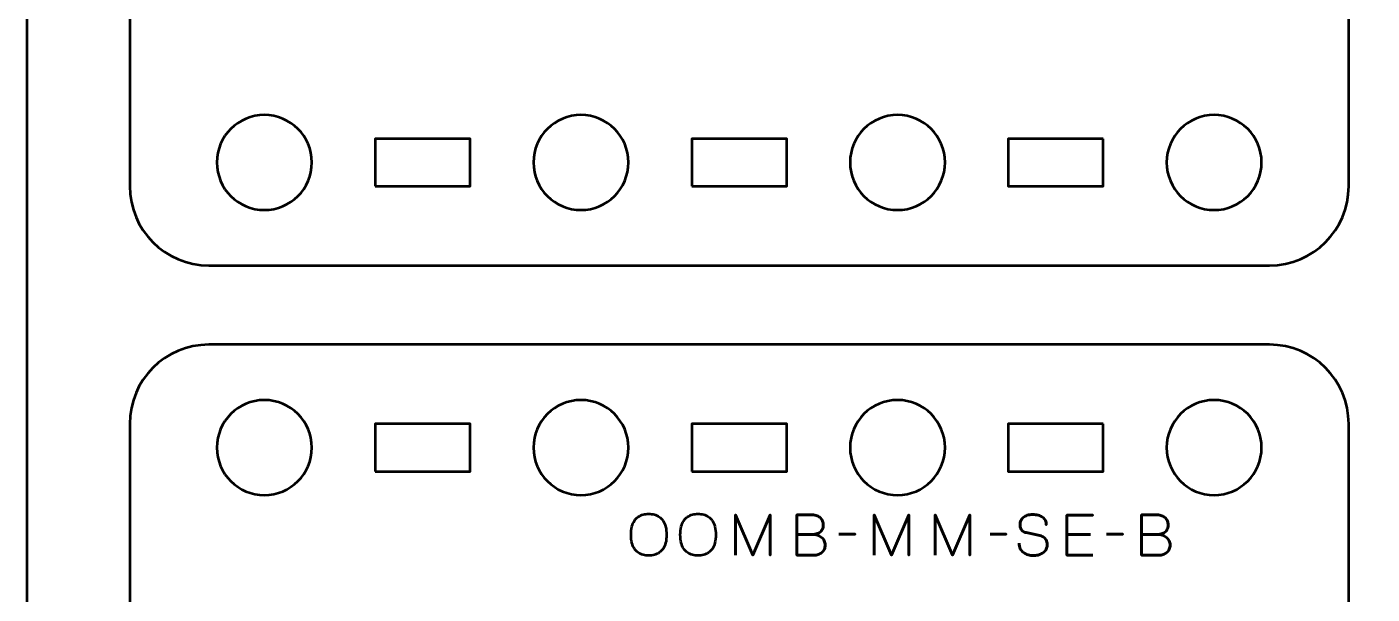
# Model space of a CAD drawing. Header units: centimetres. Extents: x -17.9 to -3.1, y -25.3 to -4.3.
# Drawn here: x -17.9 to -9.4, y -13.77 to -10.19 of the extents above; entities that cross this region are included whole.
import ezdxf

# ---------------------------------------------------------------- set-up
doc = ezdxf.new("R2010")
doc.units = ezdxf.units.CM
doc.header["$MEASUREMENT"] = 0
doc.layers.add('Layer 1', color=7, linetype='Continuous')

msp = doc.modelspace()

# ---------------------------------------------------------------- linework, layer by layer
at = {"layer": 'Layer 1', "color": 7, "lineweight": 53}
msp.add_open_spline([(-17.90003, -24.8499), (-17.90003, -24.8499), (-17.90003, -4.84994), (-17.90003, -4.84994), (-17.90003, -4.84994), (-17.90003, -4.57297), (-17.67694, -4.34998), (-17.39994, -4.34998), (-17.39994, -4.34998), (-17.39994, -4.34998), (-3.60007, -4.34998), (-3.60007, -4.34998), (-3.60007, -4.34998), (-3.32293, -4.34998), (-3.09997, -4.57297), (-3.09997, -4.84994), (-3.09997, -4.84994), (-3.09997, -4.84994), (-3.09997, -24.8499), (-3.09997, -24.8499), (-3.09997, -24.8499), (-3.09997, -25.1269), (-3.32293, -25.34999), (-3.60007, -25.34999), (-3.60007, -25.34999), (-3.60007, -25.34999), (-17.39994, -25.34999), (-17.39994, -25.34999), (-17.39994, -25.34999), (-17.67694, -25.34999), (-17.90003, -25.1269), (-17.90003, -24.8499)], degree=3, knots=[0, 0, 0, 0, 0.125, 0.125, 0.125, 0.125, 0.25, 0.25, 0.25, 0.25, 0.375, 0.375, 0.375, 0.375, 0.5, 0.5, 0.5, 0.5, 0.625, 0.625, 0.625, 0.625, 0.75, 0.75, 0.75, 0.75, 0.875, 0.875, 0.875, 0.875, 1, 1, 1, 1], dxfattribs=at)
at = {"layer": 'Layer 1', "color": 2, "lineweight": 53}
for points in [[(-10.05011, -6.39998), (-9.77311, -6.39998), (-9.55001, -6.62307), (-9.55001, -6.90007), (-9.55001, -6.90007), (-9.55001, -6.90007), (-9.55001, -11.19993), (-9.55001, -11.19993), (-9.55001, -11.19993), (-9.55001, -11.47706), (-9.77311, -11.70002), (-10.05011, -11.70002), (-10.05011, -11.70002), (-12.8167, -11.70002), (-13.98332, -11.70002), (-16.74991, -11.70002), (-16.74991, -11.70002), (-17.02691, -11.70002), (-17.25001, -11.47693), (-17.25001, -11.19993), (-17.25001, -11.19993), (-17.25001, -11.19993), (-17.25001, -6.90007), (-17.25001, -6.90007), (-17.25001, -6.90007), (-17.25001, -6.62294), (-17.02691, -6.39998), (-16.74991, -6.39998), (-16.74991, -6.39998), (-13.98332, -6.39998), (-12.8167, -6.39998), (-10.05011, -6.39998)], [(-10.05011, -12.19998), (-9.77311, -12.19998), (-9.55001, -12.42307), (-9.55001, -12.70007), (-9.55001, -12.70007), (-9.55001, -12.70007), (-9.55001, -16.99993), (-9.55001, -16.99993), (-9.55001, -16.99993), (-9.55001, -17.27706), (-9.77311, -17.50002), (-10.05011, -17.50002), (-10.05011, -17.50002), (-12.8167, -17.50002), (-13.98332, -17.50002), (-16.74991, -17.50002), (-16.74991, -17.50002), (-17.02691, -17.50002), (-17.25001, -17.27693), (-17.25001, -16.99993), (-17.25001, -16.99993), (-17.25001, -16.99993), (-17.25001, -12.70007), (-17.25001, -12.70007), (-17.25001, -12.70007), (-17.25001, -12.42294), (-17.02691, -12.19998), (-16.74991, -12.19998), (-16.74991, -12.19998), (-13.98332, -12.19998), (-12.8167, -12.19998), (-10.05011, -12.19998)]]:
    msp.add_open_spline(points, degree=3, knots=[0, 0, 0, 0, 0.125, 0.125, 0.125, 0.125, 0.25, 0.25, 0.25, 0.25, 0.375, 0.375, 0.375, 0.375, 0.5, 0.5, 0.5, 0.5, 0.625, 0.625, 0.625, 0.625, 0.75, 0.75, 0.75, 0.75, 0.875, 0.875, 0.875, 0.875, 1, 1, 1, 1], dxfattribs=at)
at = {"layer": 'Layer 1', "lineweight": 53}
for points in [[(-16.39998, -10.74999), (-16.23421, -10.74999), (-16.09998, -10.88422), (-16.09998, -11.05), (-16.09998, -11.05), (-16.09998, -11.21566), (-16.23421, -11.35), (-16.39998, -11.35), (-16.39998, -11.35), (-16.56564, -11.35), (-16.69998, -11.21566), (-16.69998, -11.05), (-16.69998, -11.05), (-16.69998, -10.88422), (-16.56564, -10.74999), (-16.39998, -10.74999)], [(-14.39992, -10.74999), (-14.23429, -10.74999), (-14.09991, -10.88422), (-14.09991, -11.05), (-14.09991, -11.05), (-14.09991, -11.21566), (-14.23429, -11.35), (-14.39992, -11.35), (-14.39992, -11.35), (-14.56569, -11.35), (-14.69992, -11.21566), (-14.69992, -11.05), (-14.69992, -11.05), (-14.69992, -10.88422), (-14.56569, -10.74999), (-14.39992, -10.74999)], [(-12.39992, -10.75001), (-12.23429, -10.75001), (-12.09991, -10.88433), (-12.09991, -11.05), (-12.09991, -11.05), (-12.09991, -11.21563), (-12.23429, -11.35), (-12.39992, -11.35), (-12.39992, -11.35), (-12.56569, -11.35), (-12.69992, -11.21563), (-12.69992, -11.05), (-12.69992, -11.05), (-12.69992, -10.88433), (-12.56569, -10.75001), (-12.39992, -10.75001)], [(-10.4001, -11.34999), (-10.56573, -11.34999), (-10.70011, -11.21567), (-10.70011, -11.05), (-10.70011, -11.05), (-10.70011, -10.88437), (-10.56573, -10.75), (-10.4001, -10.75), (-10.4001, -10.75), (-10.23433, -10.75), (-10.1001, -10.88437), (-10.1001, -11.05), (-10.1001, -11.05), (-10.1001, -11.21567), (-10.23433, -11.34999), (-10.4001, -11.34999)], [(-15.69996, -11.19993), (-15.69996, -11.19993), (-15.69996, -10.89992), (-15.69996, -10.89992), (-15.69996, -10.89992), (-15.69996, -10.89992), (-15.09997, -10.89992), (-15.09997, -10.89992), (-15.09997, -10.89992), (-15.09997, -10.89992), (-15.09997, -11.19993), (-15.09997, -11.19993), (-15.09997, -11.19993), (-15.09997, -11.19993), (-15.69996, -11.19993), (-15.69996, -11.19993)], [(-13.69996, -11.20007), (-13.69996, -11.20007), (-13.69996, -10.90007), (-13.69996, -10.90007), (-13.69996, -10.90007), (-13.69996, -10.90007), (-13.09997, -10.90007), (-13.09997, -10.90007), (-13.09997, -10.90007), (-13.09997, -10.90007), (-13.09997, -11.20007), (-13.09997, -11.20007), (-13.09997, -11.20007), (-13.09997, -11.20007), (-13.69996, -11.20007), (-13.69996, -11.20007)], [(-11.10006, -10.90007), (-11.10006, -10.90007), (-11.10006, -11.20008), (-11.10006, -11.20008), (-11.10006, -11.20008), (-11.10006, -11.20008), (-11.70005, -11.20008), (-11.70005, -11.20008), (-11.70005, -11.20008), (-11.70005, -11.20008), (-11.70005, -10.90007), (-11.70005, -10.90007), (-11.70005, -10.90007), (-11.70005, -10.90007), (-11.10006, -10.90007), (-11.10006, -10.90007)], [(-16.39998, -12.55001), (-16.23421, -12.55001), (-16.09998, -12.68433), (-16.09998, -12.85), (-16.09998, -12.85), (-16.09998, -13.01563), (-16.23421, -13.15), (-16.39998, -13.15), (-16.39998, -13.15), (-16.56564, -13.15), (-16.69998, -13.01563), (-16.69998, -12.85), (-16.69998, -12.85), (-16.69998, -12.68433), (-16.56564, -12.55001), (-16.39998, -12.55001)], [(-14.39992, -12.55001), (-14.23429, -12.55001), (-14.09991, -12.68433), (-14.09991, -12.85), (-14.09991, -12.85), (-14.09991, -13.01563), (-14.23429, -13.15), (-14.39992, -13.15), (-14.39992, -13.15), (-14.56569, -13.15), (-14.69992, -13.01563), (-14.69992, -12.85), (-14.69992, -12.85), (-14.69992, -12.68433), (-14.56569, -12.55001), (-14.39992, -12.55001)], [(-12.39992, -12.55001), (-12.23429, -12.55001), (-12.09991, -12.68433), (-12.09991, -12.85), (-12.09991, -12.85), (-12.09991, -13.01563), (-12.23429, -13.15), (-12.39992, -13.15), (-12.39992, -13.15), (-12.56569, -13.15), (-12.69992, -13.01563), (-12.69992, -12.85), (-12.69992, -12.85), (-12.69992, -12.68433), (-12.56569, -12.55001), (-12.39992, -12.55001)], [(-10.4001, -13.15001), (-10.56573, -13.15001), (-10.70011, -13.01578), (-10.70011, -12.85), (-10.70011, -12.85), (-10.70011, -12.68434), (-10.56573, -12.55), (-10.4001, -12.55), (-10.4001, -12.55), (-10.23433, -12.55), (-10.1001, -12.68434), (-10.1001, -12.85), (-10.1001, -12.85), (-10.1001, -13.01578), (-10.23433, -13.15001), (-10.4001, -13.15001)], [(-15.69996, -13.00007), (-15.69996, -13.00007), (-15.69996, -12.70007), (-15.69996, -12.70007), (-15.69996, -12.70007), (-15.69996, -12.70007), (-15.09997, -12.70007), (-15.09997, -12.70007), (-15.09997, -12.70007), (-15.09997, -12.70007), (-15.09997, -13.00007), (-15.09997, -13.00007), (-15.09997, -13.00007), (-15.09997, -13.00007), (-15.69996, -13.00007), (-15.69996, -13.00007)], [(-13.69996, -13.00007), (-13.69996, -13.00007), (-13.69996, -12.70007), (-13.69996, -12.70007), (-13.69996, -12.70007), (-13.69996, -12.70007), (-13.09997, -12.70007), (-13.09997, -12.70007), (-13.09997, -12.70007), (-13.09997, -12.70007), (-13.09997, -13.00007), (-13.09997, -13.00007), (-13.09997, -13.00007), (-13.09997, -13.00007), (-13.69996, -13.00007), (-13.69996, -13.00007)], [(-11.10006, -12.70007), (-11.10006, -12.70007), (-11.10006, -13.00008), (-11.10006, -13.00008), (-11.10006, -13.00008), (-11.10006, -13.00008), (-11.70005, -13.00008), (-11.70005, -13.00008), (-11.70005, -13.00008), (-11.70005, -13.00008), (-11.70005, -12.70007), (-11.70005, -12.70007), (-11.70005, -12.70007), (-11.70005, -12.70007), (-11.10006, -12.70007), (-11.10006, -12.70007)]]:
    msp.add_open_spline(points, degree=3, knots=[0, 0, 0, 0, 0.25, 0.25, 0.25, 0.25, 0.5, 0.5, 0.5, 0.5, 0.75, 0.75, 0.75, 0.75, 1, 1, 1, 1], dxfattribs=at)
at = {"layer": 'Layer 1', "color": 30, "lineweight": 53}
for points, knots in [([(-13.97156, -13.5316), (-13.95915, -13.53166), (-13.94739, -13.53019), (-13.93616, -13.5273), (-13.93616, -13.5273), (-13.92499, -13.52436), (-13.91476, -13.51978), (-13.90541, -13.51343), (-13.90541, -13.51343), (-13.89606, -13.50714), (-13.88795, -13.49885), (-13.88107, -13.48862), (-13.88107, -13.48862), (-13.87419, -13.47839), (-13.8689, -13.46598), (-13.86513, -13.4514), (-13.86513, -13.4514), (-13.86131, -13.43682), (-13.85943, -13.41982), (-13.85937, -13.40036), (-13.85937, -13.40036), (-13.85943, -13.3809), (-13.86131, -13.36391), (-13.86513, -13.34927), (-13.86513, -13.34927), (-13.8689, -13.33463), (-13.87419, -13.32216), (-13.88107, -13.31187), (-13.88107, -13.31187), (-13.88795, -13.30158), (-13.89606, -13.29323), (-13.90541, -13.28683), (-13.90541, -13.28683), (-13.91476, -13.28042), (-13.92499, -13.27577), (-13.93616, -13.27277), (-13.93616, -13.27277), (-13.94739, -13.26983), (-13.95915, -13.26836), (-13.97156, -13.26842), (-13.97156, -13.26842), (-13.98396, -13.26836), (-13.99572, -13.26983), (-14.00695, -13.27277), (-14.00695, -13.27277), (-14.01812, -13.27577), (-14.02835, -13.28042), (-14.0377, -13.28683), (-14.0377, -13.28683), (-14.04705, -13.29323), (-14.05516, -13.30158), (-14.06204, -13.31187), (-14.06204, -13.31187), (-14.06892, -13.32216), (-14.07421, -13.33463), (-14.07798, -13.34927), (-14.07798, -13.34927), (-14.0818, -13.36391), (-14.08368, -13.3809), (-14.08374, -13.40036), (-14.08374, -13.40036), (-14.08368, -13.41982), (-14.0818, -13.43682), (-14.07798, -13.4514), (-14.07798, -13.4514), (-14.07421, -13.46598), (-14.06892, -13.47839), (-14.06204, -13.48862), (-14.06204, -13.48862), (-14.05516, -13.49885), (-14.04705, -13.50714), (-14.0377, -13.51343), (-14.0377, -13.51343), (-14.02835, -13.51978), (-14.01812, -13.52436), (-14.00695, -13.5273), (-14.00695, -13.5273), (-13.99572, -13.53019), (-13.98396, -13.53166), (-13.97156, -13.5316)], [0, 0, 0, 0, 0.05, 0.05, 0.05, 0.05, 0.1, 0.1, 0.1, 0.1, 0.15, 0.15, 0.15, 0.15, 0.2, 0.2, 0.2, 0.2, 0.25, 0.25, 0.25, 0.25, 0.3, 0.3, 0.3, 0.3, 0.35, 0.35, 0.35, 0.35, 0.4, 0.4, 0.4, 0.4, 0.45, 0.45, 0.45, 0.45, 0.5, 0.5, 0.5, 0.5, 0.55, 0.55, 0.55, 0.55, 0.6, 0.6, 0.6, 0.6, 0.65, 0.65, 0.65, 0.65, 0.7, 0.7, 0.7, 0.7, 0.75, 0.75, 0.75, 0.75, 0.8, 0.8, 0.8, 0.8, 0.85, 0.85, 0.85, 0.85, 0.9, 0.9, 0.9, 0.9, 0.95, 0.95, 0.95, 0.95, 1, 1, 1, 1]), ([(-13.97156, -13.5316), (-13.95915, -13.53166), (-13.94739, -13.53019), (-13.93616, -13.5273), (-13.93616, -13.5273), (-13.92499, -13.52436), (-13.91476, -13.51978), (-13.90541, -13.51343), (-13.90541, -13.51343), (-13.89606, -13.50714), (-13.88795, -13.49885), (-13.88107, -13.48862), (-13.88107, -13.48862), (-13.87419, -13.47839), (-13.8689, -13.46598), (-13.86513, -13.4514), (-13.86513, -13.4514), (-13.86131, -13.43682), (-13.85943, -13.41982), (-13.85937, -13.40036), (-13.85937, -13.40036), (-13.85943, -13.3809), (-13.86131, -13.36391), (-13.86513, -13.34927), (-13.86513, -13.34927), (-13.8689, -13.33463), (-13.87419, -13.32216), (-13.88107, -13.31187), (-13.88107, -13.31187), (-13.88795, -13.30158), (-13.89606, -13.29323), (-13.90541, -13.28683), (-13.90541, -13.28683), (-13.91476, -13.28042), (-13.92499, -13.27577), (-13.93616, -13.27277), (-13.93616, -13.27277), (-13.94739, -13.26983), (-13.95915, -13.26836), (-13.97156, -13.26842), (-13.97156, -13.26842), (-13.98396, -13.26836), (-13.99572, -13.26983), (-14.00695, -13.27277), (-14.00695, -13.27277), (-14.01812, -13.27577), (-14.02835, -13.28042), (-14.0377, -13.28683), (-14.0377, -13.28683), (-14.04705, -13.29323), (-14.05516, -13.30158), (-14.06204, -13.31187), (-14.06204, -13.31187), (-14.06892, -13.32216), (-14.07421, -13.33463), (-14.07798, -13.34927), (-14.07798, -13.34927), (-14.0818, -13.36391), (-14.08368, -13.3809), (-14.08374, -13.40036), (-14.08374, -13.40036), (-14.08368, -13.41982), (-14.0818, -13.43682), (-14.07798, -13.4514), (-14.07798, -13.4514), (-14.07421, -13.46598), (-14.06892, -13.47839), (-14.06204, -13.48862), (-14.06204, -13.48862), (-14.05516, -13.49885), (-14.04705, -13.50714), (-14.0377, -13.51343), (-14.0377, -13.51343), (-14.02835, -13.51978), (-14.01812, -13.52436), (-14.00695, -13.5273), (-14.00695, -13.5273), (-13.99572, -13.53019), (-13.98396, -13.53166), (-13.97156, -13.5316)], [0, 0, 0, 0, 0.05, 0.05, 0.05, 0.05, 0.1, 0.1, 0.1, 0.1, 0.15, 0.15, 0.15, 0.15, 0.2, 0.2, 0.2, 0.2, 0.25, 0.25, 0.25, 0.25, 0.3, 0.3, 0.3, 0.3, 0.35, 0.35, 0.35, 0.35, 0.4, 0.4, 0.4, 0.4, 0.45, 0.45, 0.45, 0.45, 0.5, 0.5, 0.5, 0.5, 0.55, 0.55, 0.55, 0.55, 0.6, 0.6, 0.6, 0.6, 0.65, 0.65, 0.65, 0.65, 0.7, 0.7, 0.7, 0.7, 0.75, 0.75, 0.75, 0.75, 0.8, 0.8, 0.8, 0.8, 0.85, 0.85, 0.85, 0.85, 0.9, 0.9, 0.9, 0.9, 0.95, 0.95, 0.95, 0.95, 1, 1, 1, 1]), ([(-13.66006, -13.5316), (-13.64765, -13.53166), (-13.63589, -13.53019), (-13.62466, -13.5273), (-13.62466, -13.5273), (-13.61349, -13.52436), (-13.60326, -13.51978), (-13.59391, -13.51343), (-13.59391, -13.51343), (-13.58456, -13.50714), (-13.57645, -13.49885), (-13.56957, -13.48862), (-13.56957, -13.48862), (-13.56269, -13.47839), (-13.5574, -13.46598), (-13.55363, -13.4514), (-13.55363, -13.4514), (-13.54981, -13.43682), (-13.54793, -13.41982), (-13.54787, -13.40036), (-13.54787, -13.40036), (-13.54793, -13.3809), (-13.54981, -13.36391), (-13.55363, -13.34927), (-13.55363, -13.34927), (-13.5574, -13.33463), (-13.56269, -13.32216), (-13.56957, -13.31187), (-13.56957, -13.31187), (-13.57645, -13.30158), (-13.58456, -13.29323), (-13.59391, -13.28683), (-13.59391, -13.28683), (-13.60326, -13.28042), (-13.61349, -13.27577), (-13.62466, -13.27277), (-13.62466, -13.27277), (-13.63589, -13.26983), (-13.64765, -13.26836), (-13.66006, -13.26842), (-13.66006, -13.26842), (-13.67246, -13.26836), (-13.68422, -13.26983), (-13.69545, -13.27277), (-13.69545, -13.27277), (-13.70662, -13.27577), (-13.71685, -13.28042), (-13.7262, -13.28683), (-13.7262, -13.28683), (-13.73555, -13.29323), (-13.74366, -13.30158), (-13.75054, -13.31187), (-13.75054, -13.31187), (-13.75742, -13.32216), (-13.76271, -13.33463), (-13.76648, -13.34927), (-13.76648, -13.34927), (-13.7703, -13.36391), (-13.77218, -13.3809), (-13.77224, -13.40036), (-13.77224, -13.40036), (-13.77218, -13.41982), (-13.7703, -13.43682), (-13.76648, -13.4514), (-13.76648, -13.4514), (-13.76271, -13.46598), (-13.75742, -13.47839), (-13.75054, -13.48862), (-13.75054, -13.48862), (-13.74366, -13.49885), (-13.73555, -13.50714), (-13.7262, -13.51343), (-13.7262, -13.51343), (-13.71685, -13.51978), (-13.70662, -13.52436), (-13.69545, -13.5273), (-13.69545, -13.5273), (-13.68422, -13.53019), (-13.67246, -13.53166), (-13.66006, -13.5316)], [0, 0, 0, 0, 0.05, 0.05, 0.05, 0.05, 0.1, 0.1, 0.1, 0.1, 0.15, 0.15, 0.15, 0.15, 0.2, 0.2, 0.2, 0.2, 0.25, 0.25, 0.25, 0.25, 0.3, 0.3, 0.3, 0.3, 0.35, 0.35, 0.35, 0.35, 0.4, 0.4, 0.4, 0.4, 0.45, 0.45, 0.45, 0.45, 0.5, 0.5, 0.5, 0.5, 0.55, 0.55, 0.55, 0.55, 0.6, 0.6, 0.6, 0.6, 0.65, 0.65, 0.65, 0.65, 0.7, 0.7, 0.7, 0.7, 0.75, 0.75, 0.75, 0.75, 0.8, 0.8, 0.8, 0.8, 0.85, 0.85, 0.85, 0.85, 0.9, 0.9, 0.9, 0.9, 0.95, 0.95, 0.95, 0.95, 1, 1, 1, 1]), ([(-13.66006, -13.5316), (-13.64765, -13.53166), (-13.63589, -13.53019), (-13.62466, -13.5273), (-13.62466, -13.5273), (-13.61349, -13.52436), (-13.60326, -13.51978), (-13.59391, -13.51343), (-13.59391, -13.51343), (-13.58456, -13.50714), (-13.57645, -13.49885), (-13.56957, -13.48862), (-13.56957, -13.48862), (-13.56269, -13.47839), (-13.5574, -13.46598), (-13.55363, -13.4514), (-13.55363, -13.4514), (-13.54981, -13.43682), (-13.54793, -13.41982), (-13.54787, -13.40036), (-13.54787, -13.40036), (-13.54793, -13.3809), (-13.54981, -13.36391), (-13.55363, -13.34927), (-13.55363, -13.34927), (-13.5574, -13.33463), (-13.56269, -13.32216), (-13.56957, -13.31187), (-13.56957, -13.31187), (-13.57645, -13.30158), (-13.58456, -13.29323), (-13.59391, -13.28683), (-13.59391, -13.28683), (-13.60326, -13.28042), (-13.61349, -13.27577), (-13.62466, -13.27277), (-13.62466, -13.27277), (-13.63589, -13.26983), (-13.64765, -13.26836), (-13.66006, -13.26842), (-13.66006, -13.26842), (-13.67246, -13.26836), (-13.68422, -13.26983), (-13.69545, -13.27277), (-13.69545, -13.27277), (-13.70662, -13.27577), (-13.71685, -13.28042), (-13.7262, -13.28683), (-13.7262, -13.28683), (-13.73555, -13.29323), (-13.74366, -13.30158), (-13.75054, -13.31187), (-13.75054, -13.31187), (-13.75742, -13.32216), (-13.76271, -13.33463), (-13.76648, -13.34927), (-13.76648, -13.34927), (-13.7703, -13.36391), (-13.77218, -13.3809), (-13.77224, -13.40036), (-13.77224, -13.40036), (-13.77218, -13.41982), (-13.7703, -13.43682), (-13.76648, -13.4514), (-13.76648, -13.4514), (-13.76271, -13.46598), (-13.75742, -13.47839), (-13.75054, -13.48862), (-13.75054, -13.48862), (-13.74366, -13.49885), (-13.73555, -13.50714), (-13.7262, -13.51343), (-13.7262, -13.51343), (-13.71685, -13.51978), (-13.70662, -13.52436), (-13.69545, -13.5273), (-13.69545, -13.5273), (-13.68422, -13.53019), (-13.67246, -13.53166), (-13.66006, -13.5316)], [0, 0, 0, 0, 0.05, 0.05, 0.05, 0.05, 0.1, 0.1, 0.1, 0.1, 0.15, 0.15, 0.15, 0.15, 0.2, 0.2, 0.2, 0.2, 0.25, 0.25, 0.25, 0.25, 0.3, 0.3, 0.3, 0.3, 0.35, 0.35, 0.35, 0.35, 0.4, 0.4, 0.4, 0.4, 0.45, 0.45, 0.45, 0.45, 0.5, 0.5, 0.5, 0.5, 0.55, 0.55, 0.55, 0.55, 0.6, 0.6, 0.6, 0.6, 0.65, 0.65, 0.65, 0.65, 0.7, 0.7, 0.7, 0.7, 0.75, 0.75, 0.75, 0.75, 0.8, 0.8, 0.8, 0.8, 0.85, 0.85, 0.85, 0.85, 0.9, 0.9, 0.9, 0.9, 0.95, 0.95, 0.95, 0.95, 1, 1, 1, 1]), ([(-13.42264, -13.52948), (-13.42264, -13.52948), (-13.42264, -13.27513), (-13.42264, -13.27513), (-13.42264, -13.27513), (-13.42264, -13.27513), (-13.31328, -13.52948), (-13.31328, -13.52948), (-13.31328, -13.52948), (-13.31328, -13.52948), (-13.20356, -13.27513), (-13.20356, -13.27513), (-13.20356, -13.27513), (-13.20356, -13.27513), (-13.20356, -13.52948), (-13.20356, -13.52948), (-13.20356, -13.52948), (-13.20356, -13.52948), (-13.20356, -13.27513), (-13.20356, -13.27513), (-13.20356, -13.27513), (-13.20356, -13.27513), (-13.31328, -13.52948), (-13.31328, -13.52948), (-13.31328, -13.52948), (-13.31328, -13.52948), (-13.42264, -13.27513), (-13.42264, -13.27513), (-13.42264, -13.27513), (-13.42264, -13.27513), (-13.42264, -13.52948), (-13.42264, -13.52948)], [0, 0, 0, 0, 0.125, 0.125, 0.125, 0.125, 0.25, 0.25, 0.25, 0.25, 0.375, 0.375, 0.375, 0.375, 0.5, 0.5, 0.5, 0.5, 0.625, 0.625, 0.625, 0.625, 0.75, 0.75, 0.75, 0.75, 0.875, 0.875, 0.875, 0.875, 1, 1, 1, 1]), ([(-13.03705, -13.3986), (-13.03705, -13.3986), (-12.93933, -13.3986), (-12.93933, -13.3986), (-12.93933, -13.3986), (-12.92663, -13.39854), (-12.91581, -13.39678), (-12.9067, -13.39331), (-12.9067, -13.39331), (-12.89764, -13.3899), (-12.89029, -13.38525), (-12.88459, -13.37943), (-12.88459, -13.37943), (-12.87889, -13.37361), (-12.87477, -13.36702), (-12.87218, -13.35973), (-12.87218, -13.35973), (-12.86966, -13.3525), (-12.86848, -13.34498), (-12.86877, -13.33721), (-12.86877, -13.33721), (-12.86913, -13.32945), (-12.87077, -13.32193), (-12.87371, -13.31458), (-12.87371, -13.31458), (-12.87659, -13.30723), (-12.88094, -13.30058), (-12.88665, -13.29465), (-12.88665, -13.29465), (-12.89235, -13.28871), (-12.89947, -13.284), (-12.90811, -13.28053), (-12.90811, -13.28053), (-12.91675, -13.27701), (-12.92692, -13.27518), (-12.93862, -13.27513), (-12.93862, -13.27513), (-12.93862, -13.27513), (-13.03705, -13.27513), (-13.03705, -13.27513), (-13.03705, -13.27513), (-13.03705, -13.27513), (-13.03705, -13.52948), (-13.03705, -13.52948), (-13.03705, -13.52948), (-13.03705, -13.52948), (-12.92875, -13.52948), (-12.92875, -13.52948), (-12.92875, -13.52948), (-12.91863, -13.52948), (-12.90923, -13.52801), (-12.90052, -13.52513), (-12.90052, -13.52513), (-12.89182, -13.52219), (-12.88424, -13.51801), (-12.87765, -13.51243), (-12.87765, -13.51243), (-12.87113, -13.5069), (-12.86601, -13.5002), (-12.86236, -13.49226), (-12.86236, -13.49226), (-12.85872, -13.48432), (-12.85684, -13.47533), (-12.85678, -13.46527), (-12.85678, -13.46527), (-12.85701, -13.45516), (-12.85913, -13.44605), (-12.86319, -13.43787), (-12.86319, -13.43787), (-12.86724, -13.4297), (-12.87289, -13.42271), (-12.88018, -13.41683), (-12.88018, -13.41683), (-12.88747, -13.411), (-12.89617, -13.40648), (-12.90617, -13.40336), (-12.90617, -13.40336), (-12.91616, -13.40024), (-12.92722, -13.39866), (-12.93933, -13.3986), (-12.93933, -13.3986), (-12.92722, -13.39866), (-12.91616, -13.40024), (-12.90617, -13.40336), (-12.90617, -13.40336), (-12.89617, -13.40648), (-12.88747, -13.411), (-12.88018, -13.41683), (-12.88018, -13.41683), (-12.87289, -13.42271), (-12.86724, -13.4297), (-12.86319, -13.43787), (-12.86319, -13.43787), (-12.85913, -13.44605), (-12.85701, -13.45516), (-12.85678, -13.46527), (-12.85678, -13.46527), (-12.85684, -13.47533), (-12.85872, -13.48432), (-12.86236, -13.49226), (-12.86236, -13.49226), (-12.86601, -13.5002), (-12.87113, -13.5069), (-12.87765, -13.51243), (-12.87765, -13.51243), (-12.88424, -13.51801), (-12.89182, -13.52219), (-12.90052, -13.52513), (-12.90052, -13.52513), (-12.90923, -13.52801), (-12.91863, -13.52948), (-12.92875, -13.52948), (-12.92875, -13.52948), (-12.92875, -13.52948), (-13.03705, -13.52948), (-13.03705, -13.52948), (-13.03705, -13.52948), (-13.03705, -13.52948), (-13.03705, -13.27513), (-13.03705, -13.27513), (-13.03705, -13.27513), (-13.03705, -13.27513), (-12.93862, -13.27513), (-12.93862, -13.27513), (-12.93862, -13.27513), (-12.92692, -13.27518), (-12.91675, -13.27701), (-12.90811, -13.28053), (-12.90811, -13.28053), (-12.89947, -13.284), (-12.89235, -13.28871), (-12.88665, -13.29465), (-12.88665, -13.29465), (-12.88094, -13.30058), (-12.87659, -13.30723), (-12.87371, -13.31458), (-12.87371, -13.31458), (-12.87077, -13.32193), (-12.86913, -13.32945), (-12.86877, -13.33721), (-12.86877, -13.33721), (-12.86848, -13.34498), (-12.86966, -13.3525), (-12.87218, -13.35973), (-12.87218, -13.35973), (-12.87477, -13.36702), (-12.87889, -13.37361), (-12.88459, -13.37943), (-12.88459, -13.37943), (-12.89029, -13.38525), (-12.89764, -13.3899), (-12.9067, -13.39331), (-12.9067, -13.39331), (-12.91581, -13.39678), (-12.92663, -13.39854), (-12.93933, -13.3986), (-12.93933, -13.3986), (-12.93933, -13.3986), (-13.03705, -13.3986), (-13.03705, -13.3986)], [0, 0, 0, 0, 0.025, 0.025, 0.025, 0.025, 0.05, 0.05, 0.05, 0.05, 0.075, 0.075, 0.075, 0.075, 0.1, 0.1, 0.1, 0.1, 0.125, 0.125, 0.125, 0.125, 0.15, 0.15, 0.15, 0.15, 0.175, 0.175, 0.175, 0.175, 0.2, 0.2, 0.2, 0.2, 0.225, 0.225, 0.225, 0.225, 0.25, 0.25, 0.25, 0.25, 0.275, 0.275, 0.275, 0.275, 0.3, 0.3, 0.3, 0.3, 0.325, 0.325, 0.325, 0.325, 0.35, 0.35, 0.35, 0.35, 0.375, 0.375, 0.375, 0.375, 0.4, 0.4, 0.4, 0.4, 0.425, 0.425, 0.425, 0.425, 0.45, 0.45, 0.45, 0.45, 0.475, 0.475, 0.475, 0.475, 0.5, 0.5, 0.5, 0.5, 0.525, 0.525, 0.525, 0.525, 0.55, 0.55, 0.55, 0.55, 0.575, 0.575, 0.575, 0.575, 0.6, 0.6, 0.6, 0.6, 0.625, 0.625, 0.625, 0.625, 0.65, 0.65, 0.65, 0.65, 0.675, 0.675, 0.675, 0.675, 0.7, 0.7, 0.7, 0.7, 0.725, 0.725, 0.725, 0.725, 0.75, 0.75, 0.75, 0.75, 0.775, 0.775, 0.775, 0.775, 0.8, 0.8, 0.8, 0.8, 0.825, 0.825, 0.825, 0.825, 0.85, 0.85, 0.85, 0.85, 0.875, 0.875, 0.875, 0.875, 0.9, 0.9, 0.9, 0.9, 0.925, 0.925, 0.925, 0.925, 0.95, 0.95, 0.95, 0.95, 0.975, 0.975, 0.975, 0.975, 1, 1, 1, 1]), ([(-12.54845, -13.52948), (-12.54845, -13.52948), (-12.54845, -13.27513), (-12.54845, -13.27513), (-12.54845, -13.27513), (-12.54845, -13.27513), (-12.43909, -13.52948), (-12.43909, -13.52948), (-12.43909, -13.52948), (-12.43909, -13.52948), (-12.32937, -13.27513), (-12.32937, -13.27513), (-12.32937, -13.27513), (-12.32937, -13.27513), (-12.32937, -13.52948), (-12.32937, -13.52948), (-12.32937, -13.52948), (-12.32937, -13.52948), (-12.32937, -13.27513), (-12.32937, -13.27513), (-12.32937, -13.27513), (-12.32937, -13.27513), (-12.43909, -13.52948), (-12.43909, -13.52948), (-12.43909, -13.52948), (-12.43909, -13.52948), (-12.54845, -13.27513), (-12.54845, -13.27513), (-12.54845, -13.27513), (-12.54845, -13.27513), (-12.54845, -13.52948), (-12.54845, -13.52948)], [0, 0, 0, 0, 0.125, 0.125, 0.125, 0.125, 0.25, 0.25, 0.25, 0.25, 0.375, 0.375, 0.375, 0.375, 0.5, 0.5, 0.5, 0.5, 0.625, 0.625, 0.625, 0.625, 0.75, 0.75, 0.75, 0.75, 0.875, 0.875, 0.875, 0.875, 1, 1, 1, 1]), ([(-12.16286, -13.52948), (-12.16286, -13.52948), (-12.16286, -13.27513), (-12.16286, -13.27513), (-12.16286, -13.27513), (-12.16286, -13.27513), (-12.0535, -13.52948), (-12.0535, -13.52948), (-12.0535, -13.52948), (-12.0535, -13.52948), (-11.94378, -13.27513), (-11.94378, -13.27513), (-11.94378, -13.27513), (-11.94378, -13.27513), (-11.94378, -13.52948), (-11.94378, -13.52948), (-11.94378, -13.52948), (-11.94378, -13.52948), (-11.94378, -13.27513), (-11.94378, -13.27513), (-11.94378, -13.27513), (-11.94378, -13.27513), (-12.0535, -13.52948), (-12.0535, -13.52948), (-12.0535, -13.52948), (-12.0535, -13.52948), (-12.16286, -13.27513), (-12.16286, -13.27513), (-12.16286, -13.27513), (-12.16286, -13.27513), (-12.16286, -13.52948), (-12.16286, -13.52948)], [0, 0, 0, 0, 0.125, 0.125, 0.125, 0.125, 0.25, 0.25, 0.25, 0.25, 0.375, 0.375, 0.375, 0.375, 0.5, 0.5, 0.5, 0.5, 0.625, 0.625, 0.625, 0.625, 0.75, 0.75, 0.75, 0.75, 0.875, 0.875, 0.875, 0.875, 1, 1, 1, 1]), ([(-11.63192, -13.45257), (-11.6318, -13.46663), (-11.62933, -13.47868), (-11.62439, -13.48873), (-11.62439, -13.48873), (-11.61951, -13.49873), (-11.61269, -13.5069), (-11.60411, -13.51325), (-11.60411, -13.51325), (-11.59547, -13.51954), (-11.58553, -13.52419), (-11.5743, -13.52719), (-11.5743, -13.52719), (-11.56313, -13.53013), (-11.55113, -13.5316), (-11.53843, -13.5316), (-11.53843, -13.5316), (-11.52562, -13.53154), (-11.51409, -13.52966), (-11.5038, -13.52607), (-11.5038, -13.52607), (-11.49357, -13.52248), (-11.48481, -13.51766), (-11.47746, -13.51161), (-11.47746, -13.51161), (-11.47017, -13.50555), (-11.46453, -13.49879), (-11.46053, -13.49126), (-11.46053, -13.49126), (-11.45653, -13.48374), (-11.45441, -13.47603), (-11.45412, -13.4681), (-11.45412, -13.4681), (-11.45377, -13.45769), (-11.45529, -13.44816), (-11.45865, -13.43958), (-11.45865, -13.43958), (-11.462, -13.431), (-11.46717, -13.42382), (-11.47417, -13.41794), (-11.47417, -13.41794), (-11.48111, -13.41206), (-11.48987, -13.40795), (-11.50033, -13.40565), (-11.50033, -13.40565), (-11.50033, -13.40565), (-11.58676, -13.38696), (-11.58676, -13.38696), (-11.58676, -13.38696), (-11.59488, -13.38525), (-11.60187, -13.38237), (-11.60764, -13.37837), (-11.60764, -13.37837), (-11.6134, -13.37432), (-11.61787, -13.36873), (-11.62092, -13.36156), (-11.62092, -13.36156), (-11.62398, -13.35444), (-11.62557, -13.34539), (-11.62557, -13.33439), (-11.62557, -13.33439), (-11.62557, -13.32604), (-11.62386, -13.31816), (-11.6204, -13.31076), (-11.6204, -13.31076), (-11.61699, -13.30335), (-11.61193, -13.29682), (-11.60528, -13.29106), (-11.60528, -13.29106), (-11.59864, -13.28536), (-11.59041, -13.28089), (-11.58065, -13.27765), (-11.58065, -13.27765), (-11.57083, -13.27436), (-11.5596, -13.27271), (-11.5469, -13.27266), (-11.5469, -13.27266), (-11.53414, -13.27266), (-11.52244, -13.27413), (-11.51174, -13.27707), (-11.51174, -13.27707), (-11.5011, -13.28001), (-11.49187, -13.28424), (-11.4841, -13.28988), (-11.4841, -13.28988), (-11.47634, -13.29553), (-11.47035, -13.30247), (-11.46623, -13.31058), (-11.46623, -13.31058), (-11.46211, -13.31875), (-11.46017, -13.3281), (-11.46047, -13.33863), (-11.46047, -13.33863), (-11.46017, -13.3281), (-11.46211, -13.31875), (-11.46623, -13.31058), (-11.46623, -13.31058), (-11.47035, -13.30247), (-11.47634, -13.29553), (-11.4841, -13.28988), (-11.4841, -13.28988), (-11.49187, -13.28424), (-11.5011, -13.28001), (-11.51174, -13.27707), (-11.51174, -13.27707), (-11.52244, -13.27413), (-11.53414, -13.27266), (-11.5469, -13.27266), (-11.5469, -13.27266), (-11.5596, -13.27271), (-11.57083, -13.27436), (-11.58065, -13.27765), (-11.58065, -13.27765), (-11.59041, -13.28089), (-11.59864, -13.28536), (-11.60528, -13.29106), (-11.60528, -13.29106), (-11.61193, -13.29682), (-11.61699, -13.30335), (-11.6204, -13.31076), (-11.6204, -13.31076), (-11.62386, -13.31816), (-11.62557, -13.32604), (-11.62557, -13.33439), (-11.62557, -13.33439), (-11.62557, -13.34539), (-11.62404, -13.35444), (-11.6211, -13.3615), (-11.6211, -13.3615), (-11.6181, -13.36861), (-11.61369, -13.37414), (-11.60793, -13.3782), (-11.60793, -13.3782), (-11.60217, -13.38219), (-11.59511, -13.38513), (-11.58676, -13.38696), (-11.58676, -13.38696), (-11.58676, -13.38696), (-11.50033, -13.40565), (-11.50033, -13.40565), (-11.50033, -13.40565), (-11.48963, -13.40795), (-11.48081, -13.41206), (-11.47387, -13.41794), (-11.47387, -13.41794), (-11.46688, -13.42382), (-11.46176, -13.431), (-11.45847, -13.43958), (-11.45847, -13.43958), (-11.45524, -13.44816), (-11.45377, -13.45769), (-11.45412, -13.4681), (-11.45412, -13.4681), (-11.45441, -13.47603), (-11.45653, -13.48374), (-11.46053, -13.49126), (-11.46053, -13.49126), (-11.46453, -13.49879), (-11.47017, -13.50555), (-11.47746, -13.51161), (-11.47746, -13.51161), (-11.48481, -13.51766), (-11.49357, -13.52248), (-11.5038, -13.52607), (-11.5038, -13.52607), (-11.51409, -13.52966), (-11.52562, -13.53154), (-11.53843, -13.5316), (-11.53843, -13.5316), (-11.55113, -13.5316), (-11.56313, -13.53013), (-11.5743, -13.52719), (-11.5743, -13.52719), (-11.58553, -13.52419), (-11.59547, -13.51954), (-11.60411, -13.51325), (-11.60411, -13.51325), (-11.61269, -13.5069), (-11.61951, -13.49873), (-11.62439, -13.48873), (-11.62439, -13.48873), (-11.62933, -13.47868), (-11.6318, -13.46663), (-11.63192, -13.45257)], [0, 0, 0, 0, 0.0217391, 0.0217391, 0.0217391, 0.0217391, 0.0434783, 0.0434783, 0.0434783, 0.0434783, 0.0652174, 0.0652174, 0.0652174, 0.0652174, 0.0869565, 0.0869565, 0.0869565, 0.0869565, 0.1086957, 0.1086957, 0.1086957, 0.1086957, 0.1304348, 0.1304348, 0.1304348, 0.1304348, 0.1521739, 0.1521739, 0.1521739, 0.1521739, 0.173913, 0.173913, 0.173913, 0.173913, 0.1956522, 0.1956522, 0.1956522, 0.1956522, 0.2173913, 0.2173913, 0.2173913, 0.2173913, 0.2391304, 0.2391304, 0.2391304, 0.2391304, 0.2608696, 0.2608696, 0.2608696, 0.2608696, 0.2826087, 0.2826087, 0.2826087, 0.2826087, 0.3043478, 0.3043478, 0.3043478, 0.3043478, 0.326087, 0.326087, 0.326087, 0.326087, 0.3478261, 0.3478261, 0.3478261, 0.3478261, 0.3695652, 0.3695652, 0.3695652, 0.3695652, 0.3913043, 0.3913043, 0.3913043, 0.3913043, 0.4130435, 0.4130435, 0.4130435, 0.4130435, 0.4347826, 0.4347826, 0.4347826, 0.4347826, 0.4565217, 0.4565217, 0.4565217, 0.4565217, 0.4782609, 0.4782609, 0.4782609, 0.4782609, 0.5, 0.5, 0.5, 0.5, 0.5217391, 0.5217391, 0.5217391, 0.5217391, 0.5434783, 0.5434783, 0.5434783, 0.5434783, 0.5652174, 0.5652174, 0.5652174, 0.5652174, 0.5869565, 0.5869565, 0.5869565, 0.5869565, 0.6086957, 0.6086957, 0.6086957, 0.6086957, 0.6304348, 0.6304348, 0.6304348, 0.6304348, 0.6521739, 0.6521739, 0.6521739, 0.6521739, 0.673913, 0.673913, 0.673913, 0.673913, 0.6956522, 0.6956522, 0.6956522, 0.6956522, 0.7173913, 0.7173913, 0.7173913, 0.7173913, 0.7391304, 0.7391304, 0.7391304, 0.7391304, 0.7608696, 0.7608696, 0.7608696, 0.7608696, 0.7826087, 0.7826087, 0.7826087, 0.7826087, 0.8043478, 0.8043478, 0.8043478, 0.8043478, 0.826087, 0.826087, 0.826087, 0.826087, 0.8478261, 0.8478261, 0.8478261, 0.8478261, 0.8695652, 0.8695652, 0.8695652, 0.8695652, 0.8913043, 0.8913043, 0.8913043, 0.8913043, 0.9130435, 0.9130435, 0.9130435, 0.9130435, 0.9347826, 0.9347826, 0.9347826, 0.9347826, 0.9565217, 0.9565217, 0.9565217, 0.9565217, 0.9782609, 0.9782609, 0.9782609, 0.9782609, 1, 1, 1, 1]), ([(-11.16589, -13.52948), (-11.16589, -13.52948), (-11.33029, -13.52948), (-11.33029, -13.52948), (-11.33029, -13.52948), (-11.33029, -13.52948), (-11.33029, -13.27654), (-11.33029, -13.27654), (-11.33029, -13.27654), (-11.33029, -13.27654), (-11.16589, -13.27654), (-11.16589, -13.27654), (-11.16589, -13.27654), (-11.16589, -13.27654), (-11.33029, -13.27654), (-11.33029, -13.27654), (-11.33029, -13.27654), (-11.33029, -13.27654), (-11.33029, -13.52948), (-11.33029, -13.52948), (-11.33029, -13.52948), (-11.33029, -13.52948), (-11.16589, -13.52948), (-11.16589, -13.52948)], [0, 0, 0, 0, 0.1666667, 0.1666667, 0.1666667, 0.1666667, 0.3333333, 0.3333333, 0.3333333, 0.3333333, 0.5, 0.5, 0.5, 0.5, 0.6666667, 0.6666667, 0.6666667, 0.6666667, 0.8333333, 0.8333333, 0.8333333, 0.8333333, 1, 1, 1, 1]), ([(-10.85827, -13.3986), (-10.85827, -13.3986), (-10.76055, -13.3986), (-10.76055, -13.3986), (-10.76055, -13.3986), (-10.74785, -13.39854), (-10.73703, -13.39678), (-10.72792, -13.39331), (-10.72792, -13.39331), (-10.71886, -13.3899), (-10.71151, -13.38525), (-10.70581, -13.37943), (-10.70581, -13.37943), (-10.70011, -13.37361), (-10.69599, -13.36702), (-10.6934, -13.35973), (-10.6934, -13.35973), (-10.69088, -13.3525), (-10.6897, -13.34498), (-10.68999, -13.33721), (-10.68999, -13.33721), (-10.69035, -13.32945), (-10.69199, -13.32193), (-10.69493, -13.31458), (-10.69493, -13.31458), (-10.69781, -13.30723), (-10.70216, -13.30058), (-10.70787, -13.29465), (-10.70787, -13.29465), (-10.71357, -13.28871), (-10.72069, -13.284), (-10.72933, -13.28053), (-10.72933, -13.28053), (-10.73797, -13.27701), (-10.74814, -13.27518), (-10.75984, -13.27513), (-10.75984, -13.27513), (-10.75984, -13.27513), (-10.85827, -13.27513), (-10.85827, -13.27513), (-10.85827, -13.27513), (-10.85827, -13.27513), (-10.85827, -13.52948), (-10.85827, -13.52948), (-10.85827, -13.52948), (-10.85827, -13.52948), (-10.74997, -13.52948), (-10.74997, -13.52948), (-10.74997, -13.52948), (-10.73985, -13.52948), (-10.73045, -13.52801), (-10.72174, -13.52513), (-10.72174, -13.52513), (-10.71304, -13.52219), (-10.70546, -13.51801), (-10.69887, -13.51243), (-10.69887, -13.51243), (-10.69235, -13.5069), (-10.68723, -13.5002), (-10.68358, -13.49226), (-10.68358, -13.49226), (-10.67994, -13.48432), (-10.67806, -13.47533), (-10.678, -13.46527), (-10.678, -13.46527), (-10.67823, -13.45516), (-10.68035, -13.44605), (-10.68441, -13.43787), (-10.68441, -13.43787), (-10.68846, -13.4297), (-10.69411, -13.42271), (-10.7014, -13.41683), (-10.7014, -13.41683), (-10.70869, -13.411), (-10.71739, -13.40648), (-10.72739, -13.40336), (-10.72739, -13.40336), (-10.73738, -13.40024), (-10.74844, -13.39866), (-10.76055, -13.3986), (-10.76055, -13.3986), (-10.74844, -13.39866), (-10.73738, -13.40024), (-10.72739, -13.40336), (-10.72739, -13.40336), (-10.71739, -13.40648), (-10.70869, -13.411), (-10.7014, -13.41683), (-10.7014, -13.41683), (-10.69411, -13.42271), (-10.68846, -13.4297), (-10.68441, -13.43787), (-10.68441, -13.43787), (-10.68035, -13.44605), (-10.67823, -13.45516), (-10.678, -13.46527), (-10.678, -13.46527), (-10.67806, -13.47533), (-10.67994, -13.48432), (-10.68358, -13.49226), (-10.68358, -13.49226), (-10.68723, -13.5002), (-10.69235, -13.5069), (-10.69887, -13.51243), (-10.69887, -13.51243), (-10.70546, -13.51801), (-10.71304, -13.52219), (-10.72174, -13.52513), (-10.72174, -13.52513), (-10.73045, -13.52801), (-10.73985, -13.52948), (-10.74997, -13.52948), (-10.74997, -13.52948), (-10.74997, -13.52948), (-10.85827, -13.52948), (-10.85827, -13.52948), (-10.85827, -13.52948), (-10.85827, -13.52948), (-10.85827, -13.27513), (-10.85827, -13.27513), (-10.85827, -13.27513), (-10.85827, -13.27513), (-10.75984, -13.27513), (-10.75984, -13.27513), (-10.75984, -13.27513), (-10.74814, -13.27518), (-10.73797, -13.27701), (-10.72933, -13.28053), (-10.72933, -13.28053), (-10.72069, -13.284), (-10.71357, -13.28871), (-10.70787, -13.29465), (-10.70787, -13.29465), (-10.70216, -13.30058), (-10.69781, -13.30723), (-10.69493, -13.31458), (-10.69493, -13.31458), (-10.69199, -13.32193), (-10.69035, -13.32945), (-10.68999, -13.33721), (-10.68999, -13.33721), (-10.6897, -13.34498), (-10.69088, -13.3525), (-10.6934, -13.35973), (-10.6934, -13.35973), (-10.69599, -13.36702), (-10.70011, -13.37361), (-10.70581, -13.37943), (-10.70581, -13.37943), (-10.71151, -13.38525), (-10.71886, -13.3899), (-10.72792, -13.39331), (-10.72792, -13.39331), (-10.73703, -13.39678), (-10.74785, -13.39854), (-10.76055, -13.3986), (-10.76055, -13.3986), (-10.76055, -13.3986), (-10.85827, -13.3986), (-10.85827, -13.3986)], [0, 0, 0, 0, 0.025, 0.025, 0.025, 0.025, 0.05, 0.05, 0.05, 0.05, 0.075, 0.075, 0.075, 0.075, 0.1, 0.1, 0.1, 0.1, 0.125, 0.125, 0.125, 0.125, 0.15, 0.15, 0.15, 0.15, 0.175, 0.175, 0.175, 0.175, 0.2, 0.2, 0.2, 0.2, 0.225, 0.225, 0.225, 0.225, 0.25, 0.25, 0.25, 0.25, 0.275, 0.275, 0.275, 0.275, 0.3, 0.3, 0.3, 0.3, 0.325, 0.325, 0.325, 0.325, 0.35, 0.35, 0.35, 0.35, 0.375, 0.375, 0.375, 0.375, 0.4, 0.4, 0.4, 0.4, 0.425, 0.425, 0.425, 0.425, 0.45, 0.45, 0.45, 0.45, 0.475, 0.475, 0.475, 0.475, 0.5, 0.5, 0.5, 0.5, 0.525, 0.525, 0.525, 0.525, 0.55, 0.55, 0.55, 0.55, 0.575, 0.575, 0.575, 0.575, 0.6, 0.6, 0.6, 0.6, 0.625, 0.625, 0.625, 0.625, 0.65, 0.65, 0.65, 0.65, 0.675, 0.675, 0.675, 0.675, 0.7, 0.7, 0.7, 0.7, 0.725, 0.725, 0.725, 0.725, 0.75, 0.75, 0.75, 0.75, 0.775, 0.775, 0.775, 0.775, 0.8, 0.8, 0.8, 0.8, 0.825, 0.825, 0.825, 0.825, 0.85, 0.85, 0.85, 0.85, 0.875, 0.875, 0.875, 0.875, 0.9, 0.9, 0.9, 0.9, 0.925, 0.925, 0.925, 0.925, 0.95, 0.95, 0.95, 0.95, 0.975, 0.975, 0.975, 0.975, 1, 1, 1, 1]), ([(-12.77, -13.39648), (-12.77, -13.39648), (-12.66734, -13.39648), (-12.66734, -13.39648), (-12.66734, -13.39648), (-12.66734, -13.39648), (-12.77, -13.39648), (-12.77, -13.39648)], [0, 0, 0, 0, 0.5, 0.5, 0.5, 0.5, 1, 1, 1, 1]), ([(-11.81537, -13.39648), (-11.81537, -13.39648), (-11.71271, -13.39648), (-11.71271, -13.39648), (-11.71271, -13.39648), (-11.71271, -13.39648), (-11.81537, -13.39648), (-11.81537, -13.39648)], [0, 0, 0, 0, 0.5, 0.5, 0.5, 0.5, 1, 1, 1, 1]), ([(-11.18001, -13.3993), (-11.18001, -13.3993), (-11.33029, -13.3993), (-11.33029, -13.3993), (-11.33029, -13.3993), (-11.33029, -13.3993), (-11.18001, -13.3993), (-11.18001, -13.3993)], [0, 0, 0, 0, 0.5, 0.5, 0.5, 0.5, 1, 1, 1, 1]), ([(-11.07982, -13.39648), (-11.07982, -13.39648), (-10.97716, -13.39648), (-10.97716, -13.39648), (-10.97716, -13.39648), (-10.97716, -13.39648), (-11.07982, -13.39648), (-11.07982, -13.39648)], [0, 0, 0, 0, 0.5, 0.5, 0.5, 0.5, 1, 1, 1, 1])]:
    msp.add_open_spline(points, degree=3, knots=knots, dxfattribs=at)

doc.saveas('drawing.dxf')
